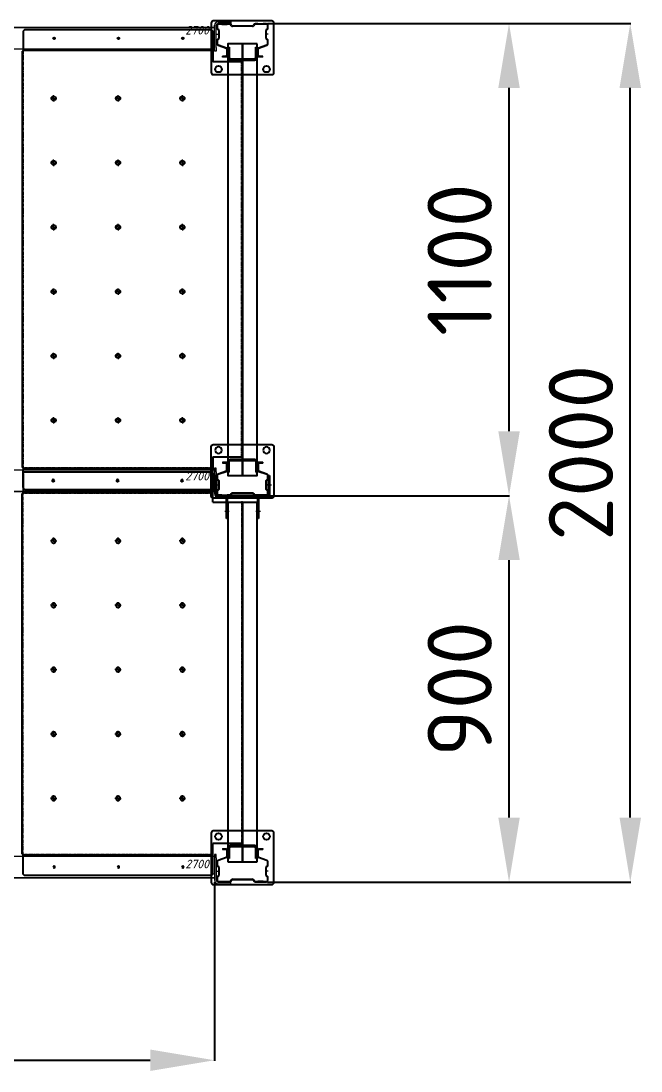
# Model space of a CAD drawing. Header units: millimetres. Extents: x 2140 to 223837, y 2113 to 170313.
# Drawn here: x 192145 to 193589, y 103567 to 106014 of the extents above; entities that cross this region are included whole.
import ezdxf

# ---------------------------------------------------------------- set-up
doc = ezdxf.new("R2010")
doc.units = ezdxf.units.MM
for name, pattern in [('CENTERX2', [20.32, 12.7, -2.54, 2.54, -2.54]), ('HIDDEN', [1.905, 1.27, -0.635]), ('PHANTOM', [12.7, 6.35, -1.27, 1.27, -1.27, 1.27, -1.27])]:
    doc.linetypes.add(name, pattern=pattern)
doc.layers.add('0_ANNOT_Dimensions', color=7, linetype='Continuous')
doc.layers.add('2.Стойка', color=7, linetype='Continuous')
doc.layers.add('1.Балка', color=5, linetype='Continuous', lineweight=0)
doc.layers.add('3.Опора', color=7, linetype='Continuous', lineweight=0)
doc.styles.get("Standard").update_dxf_attribs({"font": 'isocpeur.ttf'})
doc.styles.add('Курсив', font='isocpeui.ttf')
doc.dimstyles.new('150', dxfattribs={"dimtxt": 150, "dimasz": 150, "dimexe": 1, "dimexo": 10, "dimgap": 40, "dimtad": 1, "dimdec": 0, "dimzin": 0, "dimdsep": 46, "dimtxsty": 'Standard', "dimcen": 0.09, "dimadec": 0, "dimazin": 0, "dimtfac": 1, "dimtdec": 0, "dimtofl": 0, "dimtmove": 0, "dimatfit": 3, "dimfxl": 1, "dimtolj": 1, "dimtzin": 0, "dimarcsym": 0})
doc.dimstyles.new('Рзм блок', dxfattribs={"dimtxt": 40, "dimasz": 80, "dimexe": 0.18, "dimexo": 0, "dimgap": 5, "dimtad": 1, "dimtoh": 1, "dimdec": 0, "dimzin": 0, "dimdsep": 46, "dimtxsty": 'Курсив', "dimblk": 'NONE', "dimcen": 0.09, "dimse1": 1, "dimse2": 1, "dimsd1": 1, "dimsd2": 1, "dimadec": 0, "dimazin": 0, "dimtfac": 1, "dimtdec": 0, "dimtofl": 0, "dimtmove": 0, "dimatfit": 2, "dimldrblk": 'NONE', "dimfxl": 0.18, "dimtolj": 1, "dimtzin": 0, "dimarcsym": 0})

# ---------------------------------------------------------------- blocks, each defined once
blk = doc.blocks.new('*D903')
at = {"layer": '0_ANNOT_Dimensions', "color": 0, "lineweight": -2, "transparency": 16777216}
for p, q in [((189896, 104007.2), (189896, 103591.4)), ((192596, 104007.2), (192596, 103591.4)), ((190046, 103592.4), (192446, 103592.4))]:
    blk.add_line(p, q, dxfattribs=at)
at = {"layer": '0_ANNOT_Dimensions', "color": 0, "transparency": 16777216}
for points in [[(190046, 103617.4), (190046, 103567.4), (189896, 103592.4)], [(192446, 103617.4), (192446, 103567.4), (192596, 103592.4)]]:
    blk.add_solid(points, dxfattribs=at)
at = {"layer": 'Defpoints', "color": 0, "transparency": 16777216}
for p in [(189896, 104017.2), (192596, 104017.2), (192596, 103592.4)]:
    blk.add_point(p, dxfattribs=at)
at = {"layer": '0_ANNOT_Dimensions', "color": 0, "transparency": 16777216, "insert": (191246, 103707.4), "char_height": 150, "attachment_point": 5}
blk.add_mtext('\\A1;2700', dxfattribs=at)
blk = doc.blocks.new('*D915')
at = {"layer": 'Defpoints', "color": 0, "linetype": 'ByBlock', "transparency": 16777216}
for p in [(189896, 105977.1), (189896, 105948.2), (192596, 105948.2)]:
    blk.add_point(p, dxfattribs=at)
at = {"layer": 'Defpoints', "color": 0, "linetype": 'ByBlock', "transparency": 16777216, "insert": (192555.2, 105992.2), "char_height": 20, "attachment_point": 5, "style": 'Курсив'}
blk.add_mtext('\\A1;2700', dxfattribs=at)
blk = doc.blocks.new('_None')
blk = doc.blocks.new('*D916')
at = {"layer": 'Defpoints', "color": 0, "linetype": 'ByBlock', "transparency": 16777216}
for p in [(189896, 104967.2), (192596, 104967.2), (189896, 104938.3)]:
    blk.add_point(p, dxfattribs=at)
at = {"layer": 'Defpoints', "color": 0, "linetype": 'ByBlock', "transparency": 16777216, "insert": (192555.2, 104953.4), "char_height": 20, "attachment_point": 5, "style": 'Курсив'}
blk.add_mtext('\\A1;2700', dxfattribs=at)
blk = doc.blocks.new('Опора FSус 120')
at = {"layer": '3.Опора', "color": 0, "linetype": 'Continuous', "lineweight": 25}
for p, q in [((68, 125), (-68, 125)), ((-73, 120), (-73, 5)), ((73, 5), (73, 120)), ((-34, 85), (-34, 71)), ((-31, 85), (-31, 71)), ((28, 91), (-28, 91)), ((28, 88), (-28, 88)), ((31, 71), (31, 85)), ((34, 71), (34, 85)), ((-34, 61), (-34, 71)), ((-31, 61), (-34, 61)), ((-31, 71), (-31, 61)), ((31, 61), (31, 71)), ((34, 61), (31, 61)), ((34, 71), (34, 61)), ((-68, 0), (68, 0))]:
    blk.add_line(p, q, dxfattribs=at)
at = {"layer": '3.Опора', "color": 0}
for p, q in [((-30, 73), (-35, 73)), ((30, 73), (35, 73))]:
    blk.add_line(p, q, dxfattribs=at)
for points in [[(-31, 77.5), (-34, 77.5), (-34, 68.5), (-31, 68.5)], [(31, 77.5), (34, 77.5), (34, 68.5), (31, 68.5)]]:
    blk.add_lwpolyline(points, close=True, dxfattribs=at)
at = {"layer": '3.Опора', "color": 0, "linetype": 'Continuous', "lineweight": 25}
for centre in [(-56, 112), (56, 112)]:
    blk.add_circle(centre, 7.5, dxfattribs=at)
for centre, radius, start, end in [((-68, 120), 5, 90, 180), ((68, 120), 5, 0, 90), ((-28, 85), 6, 90, 180), ((-28, 85), 3, 90, 180), ((28, 85), 6, 0, 90), ((28, 85), 3, 0, 90), ((-68, 5), 5, 180, 270), ((68, 5), 5, 270, 0)]:
    blk.add_arc(centre, radius, start, end, dxfattribs=at)
blk = doc.blocks.new('Стойка FSус 120')
at = {"color": 0, "linetype": 'ByBlock', "lineweight": 0}
for p, q in [((-38.3, 52.9), (-57.4, 46)), ((-37.6, 51), (-56.7, 44.1)), ((-47, 73), (-39, 73)), ((-47, 73), (-47, 71)), ((-47, 71), (-39, 71)), ((-38, 62), (-34, 62)), ((-37, 69), (-37, 54.8)), ((-35, 66.2), (-37, 66.2)), ((-37, 57.8), (-35, 57.8)), ((-35, 69), (-35, 54.8)), ((38, 62), (34, 62)), ((35, 54.8), (35, 69)), ((37, 66.2), (35, 66.2)), ((35, 57.8), (37, 57.8)), ((37, 54.8), (37, 69)), ((56.7, 44.1), (37.6, 51)), ((57.4, 46), (38.3, 52.9)), ((39, 73), (47, 73)), ((39, 71), (47, 71)), ((47, 73), (47, 71)), ((-60, 42.2), (-60, 34.6)), ((-58, 42.2), (-58, 34.6)), ((-58, 31.2), (-57, 30.6)), ((-57, 32.9), (-56, 32.3)), ((-56, 28.8), (-56, 11.2)), ((-56, 25.5), (-54, 25.5)), ((-54, 28.8), (-54, 11.2)), ((54, 11.2), (54, 28.8)), ((56, 25.5), (54, 25.5)), ((56, 32.3), (57, 32.9)), ((56, 11.2), (56, 28.8)), ((57, 30.6), (58, 31.2)), ((58, 34.6), (58, 42.2)), ((60, 34.6), (60, 42.2)), ((-60, 20), (-53, 20)), ((-60, 5.4), (-60, -1)), ((-57, 9.4), (-58, 8.8)), ((-58, 5.4), (-58, -1)), ((-56, 7.7), (-57, 7.1)), ((-54, 14.5), (-56, 14.5)), ((-27.6, -2), (-26.4, 0)), ((-23, 2), (23, 2)), ((-23, 0), (23, 0)), ((26.4, 0), (27.6, -2)), ((60, 20), (53, 20)), ((54, 14.5), (56, 14.5)), ((57, 7.1), (56, 7.7)), ((58, 8.8), (57, 9.4)), ((58, -1), (58, 5.4)), ((60, -1), (60, 5.4)), ((-56, -3), (-48, -3)), ((-56, -5), (-48, -5)), ((-48, -3), (-46.1, -3)), ((-48, -3), (-48, -5)), ((-46.1, -5), (-48, -5)), ((-46.1, -3), (-45.6, -3)), ((-45.6, -5), (-46.1, -5)), ((-45.6, -3), (-36.5, -3)), ((-36.5, -5), (-45.6, -5)), ((-36.5, -3), (-36, -3)), ((-36, -5), (-36.5, -5)), ((-36, -3), (-29.3, -3)), ((-36, -3), (-36, -5)), ((-36, -5), (-29.3, -5)), ((-25.8, -3), (-24.7, -1)), ((24.7, -1), (25.8, -3)), ((29.3, -3), (36, -3)), ((29.3, -5), (36, -5)), ((36.5, -3), (36, -3)), ((36, -3), (36, -5)), ((36, -5), (36.5, -5)), ((45.6, -3), (36.5, -3)), ((36.5, -5), (45.6, -5)), ((46.1, -3), (45.6, -3)), ((45.6, -5), (46.1, -5)), ((48, -3), (46.1, -3)), ((46.1, -5), (48, -5)), ((48, -3), (56, -3)), ((48, -3), (48, -5)), ((48, -5), (56, -5))]:
    blk.add_line(p, q, dxfattribs=at)
for centre, radius, start, end in [((-39, 69), 4, 0, 90), ((-39, 69), 2, 0, 90), ((-39, 54.8), 2, 290, 0), ((-39, 54.8), 4, 290, 0), ((39, 69), 4, 90, 180), ((39, 54.8), 4, 180, 250), ((39, 69), 2, 90, 180), ((39, 54.8), 2, 180, 250), ((-56, 42.2), 4, 110, 180), ((-56, 34.6), 4, 180, 240), ((-56, 42.2), 2, 110, 180), ((-56, 34.6), 2, 180, 240), ((-58, 28.8), 2, 0, 60), ((-58, 28.8), 4, 0, 60), ((58, 28.8), 4, 120, 180), ((58, 28.8), 2, 120, 180), ((56, 42.2), 2, 0, 70), ((56, 34.6), 2, 300, 0), ((56, 42.2), 4, 0, 70), ((56, 34.6), 4, 300, 0), ((-56, 5.4), 4, 120, 180), ((-56, 5.4), 2, 120, 180), ((-58, 11.2), 2, 300, 0), ((-58, 11.2), 4, 300, 0), ((-23, -2), 4, 90, 150), ((-23, -2), 2, 90, 150), ((23, -2), 4, 30, 90), ((23, -2), 2, 30, 90), ((58, 11.2), 4, 180, 240), ((58, 11.2), 2, 180, 240), ((56, 5.4), 2, 0, 60), ((56, 5.4), 4, 0, 60), ((-56, -1), 4, 180, 270), ((-56, -1), 2, 180, 270), ((-29.3, -1), 2, 270, 330), ((-29.3, -1), 4, 270, 330), ((29.3, -1), 4, 210, 270), ((29.3, -1), 2, 210, 270), ((56, -1), 2, 270, 0), ((56, -1), 4, 270, 0)]:
    blk.add_arc(centre, radius, start, end, dxfattribs=at)
blk = doc.blocks.new('*D430')
at = {"layer": 'Defpoints', "color": 0, "linetype": 'ByBlock', "transparency": 16777216}
for p in [(5, 34.5), (2705, 34.5), (5, 1.9)]:
    blk.add_point(p, dxfattribs=at)
at = {"layer": 'Defpoints', "color": 0, "linetype": 'ByBlock', "transparency": 16777216, "insert": (2664.3, 17), "char_height": 20, "attachment_point": 5, "style": 'Курсив'}
blk.add_mtext('\\A1;2700', dxfattribs=at)
blk = doc.blocks.new('*D904')
at = {"layer": '0_ANNOT_Dimensions', "color": 0, "lineweight": -2, "transparency": 16777216}
for p, q in [((192718.9, 106007.7), (193282.9, 106007.7)), ((193281.9, 105057.7), (193281.9, 105857.7)), ((192719, 104907.7), (193282.9, 104907.7))]:
    blk.add_line(p, q, dxfattribs=at)
at = {"layer": '0_ANNOT_Dimensions', "color": 0, "transparency": 16777216}
for points in [[(193256.9, 105857.7), (193306.9, 105857.7), (193281.9, 106007.7)], [(193256.9, 105057.7), (193306.9, 105057.7), (193281.9, 104907.7)]]:
    blk.add_solid(points, dxfattribs=at)
at = {"layer": 'Defpoints', "color": 0, "transparency": 16777216}
for p in [(192708.9, 106007.7), (193281.9, 106007.7), (192709, 104907.7)]:
    blk.add_point(p, dxfattribs=at)
at = {"layer": '0_ANNOT_Dimensions', "color": 0, "transparency": 16777216, "insert": (193166.9, 105457.7), "char_height": 150, "attachment_point": 5, "rotation": 90}
blk.add_mtext('\\A1;1100', dxfattribs=at)
blk = doc.blocks.new('*D905')
at = {"layer": '0_ANNOT_Dimensions', "color": 0, "lineweight": -2, "transparency": 16777216}
for p, q in [((192718.9, 104907.7), (193282.9, 104907.7)), ((193281.9, 104157.7), (193281.9, 104757.7)), ((192719, 104007.7), (193282.9, 104007.7))]:
    blk.add_line(p, q, dxfattribs=at)
at = {"layer": '0_ANNOT_Dimensions', "color": 0, "transparency": 16777216}
for points in [[(193256.9, 104757.7), (193306.9, 104757.7), (193281.9, 104907.7)], [(193256.9, 104157.7), (193306.9, 104157.7), (193281.9, 104007.7)]]:
    blk.add_solid(points, dxfattribs=at)
at = {"layer": 'Defpoints', "color": 0, "transparency": 16777216}
for p in [(192708.9, 104907.7), (193281.9, 104907.7), (192709, 104007.7)]:
    blk.add_point(p, dxfattribs=at)
at = {"layer": '0_ANNOT_Dimensions', "color": 0, "transparency": 16777216, "insert": (193166.9, 104457.7), "char_height": 150, "attachment_point": 5, "rotation": 90}
blk.add_mtext('\\A1;900', dxfattribs=at)
blk = doc.blocks.new('*D906')
at = {"layer": '0_ANNOT_Dimensions', "color": 0, "lineweight": -2, "transparency": 16777216}
for p, q in [((193010.9, 106007.7), (193565.3, 106007.7)), ((193564.3, 104157.7), (193564.3, 105857.7)), ((192938.5, 104007.7), (193565.3, 104007.7))]:
    blk.add_line(p, q, dxfattribs=at)
at = {"layer": '0_ANNOT_Dimensions', "color": 0, "transparency": 16777216}
for points in [[(193539.3, 105857.7), (193589.3, 105857.7), (193564.3, 106007.7)], [(193539.3, 104157.7), (193589.3, 104157.7), (193564.3, 104007.7)]]:
    blk.add_solid(points, dxfattribs=at)
at = {"layer": 'Defpoints', "color": 0, "transparency": 16777216}
for p in [(193000.9, 106007.7), (193564.3, 106007.7), (192928.5, 104007.7)]:
    blk.add_point(p, dxfattribs=at)
at = {"layer": '0_ANNOT_Dimensions', "color": 0, "transparency": 16777216, "insert": (193449.3, 105007.7), "char_height": 150, "attachment_point": 5, "rotation": 90}
blk.add_mtext('\\A1;2000', dxfattribs=at)
blk = doc.blocks.new('SW_CENTERMARKSYMBOL_36')
at = {"color": 0, "linetype": 'Continuous', "lineweight": 18}
for p, q in [((-5, 0), (-7.5, 0)), ((0, 0), (-2.5, 0)), ((0, 5), (0, 7.5)), ((0, 0), (0, 2.5)), ((0, 0), (0, -2.5)), ((0, 0), (2.5, 0)), ((5, 0), (7.5, 0)), ((0, -5), (0, -7.5))]:
    blk.add_line(p, q, dxfattribs=at)
blk = doc.blocks.new('SW_CENTERMARKSYMBOL_37')
at = {"color": 0, "linetype": 'Continuous', "lineweight": 18}
for p, q in [((-5, 0), (-7.5, 0)), ((0, 0), (-2.5, 0)), ((0, 5), (0, 7.5)), ((0, 0), (0, 2.5)), ((0, 0), (0, -2.5)), ((0, 0), (2.5, 0)), ((5, 0), (7.5, 0)), ((0, -5), (0, -7.5))]:
    blk.add_line(p, q, dxfattribs=at)
blk = doc.blocks.new('SW_CENTERMARKSYMBOL_38')
at = {"color": 0, "linetype": 'Continuous', "lineweight": 18}
for p, q in [((-5, 0), (-7.5, 0)), ((0, 0), (-2.5, 0)), ((0, 5), (0, 7.5)), ((0, 0), (0, 2.5)), ((0, 0), (0, -2.5)), ((0, 0), (2.5, 0)), ((5, 0), (7.5, 0)), ((0, -5), (0, -7.5))]:
    blk.add_line(p, q, dxfattribs=at)
blk = doc.blocks.new('SW_CENTERMARKSYMBOL_39')
at = {"color": 0, "linetype": 'Continuous', "lineweight": 18}
for p, q in [((-5, 0), (-7.5, 0)), ((0, 0), (-2.5, 0)), ((0, 5), (0, 7.5)), ((0, 0), (0, 2.5)), ((0, 0), (0, -2.5)), ((0, 0), (2.5, 0)), ((5, 0), (7.5, 0)), ((0, -5), (0, -7.5))]:
    blk.add_line(p, q, dxfattribs=at)
blk = doc.blocks.new('SW_CENTERMARKSYMBOL_40')
at = {"color": 0, "linetype": 'Continuous', "lineweight": 18}
for p, q in [((-5, 0), (-7.5, 0)), ((0, 0), (-2.5, 0)), ((0, 5), (0, 7.5)), ((0, 0), (0, 2.5)), ((0, 0), (0, -2.5)), ((0, 0), (2.5, 0)), ((5, 0), (7.5, 0)), ((0, -5), (0, -7.5))]:
    blk.add_line(p, q, dxfattribs=at)
blk = doc.blocks.new('SW_CENTERMARKSYMBOL_41')
at = {"color": 0, "linetype": 'Continuous', "lineweight": 18}
for p, q in [((-5, 0), (-7.5, 0)), ((0, 0), (-2.5, 0)), ((0, 5), (0, 7.5)), ((0, 0), (0, 2.5)), ((0, 0), (0, -2.5)), ((0, 0), (2.5, 0)), ((5, 0), (7.5, 0)), ((0, -5), (0, -7.5))]:
    blk.add_line(p, q, dxfattribs=at)
blk = doc.blocks.new('SW_CENTERMARKSYMBOL_42')
at = {"color": 0, "linetype": 'Continuous', "lineweight": 18}
for p, q in [((-5, 0), (-7.5, 0)), ((0, 0), (-2.5, 0)), ((0, 5), (0, 7.5)), ((0, 0), (0, 2.5)), ((0, 0), (0, -2.5)), ((0, 0), (2.5, 0)), ((5, 0), (7.5, 0)), ((0, -5), (0, -7.5))]:
    blk.add_line(p, q, dxfattribs=at)
blk = doc.blocks.new('SW_CENTERMARKSYMBOL_43')
at = {"color": 0, "linetype": 'Continuous', "lineweight": 18}
for p, q in [((-5, 0), (-7.5, 0)), ((0, 0), (-2.5, 0)), ((0, 5), (0, 7.5)), ((0, 0), (0, 2.5)), ((0, 0), (0, -2.5)), ((0, 0), (2.5, 0)), ((5, 0), (7.5, 0)), ((0, -5), (0, -7.5))]:
    blk.add_line(p, q, dxfattribs=at)
blk = doc.blocks.new('SW_CENTERMARKSYMBOL_44')
at = {"color": 0, "linetype": 'Continuous', "lineweight": 18}
for p, q in [((-5, 0), (-7.5, 0)), ((0, 0), (-2.5, 0)), ((0, 5), (0, 7.5)), ((0, 0), (0, 2.5)), ((0, 0), (0, -2.5)), ((0, 0), (2.5, 0)), ((5, 0), (7.5, 0)), ((0, -5), (0, -7.5))]:
    blk.add_line(p, q, dxfattribs=at)
blk = doc.blocks.new('SW_CENTERMARKSYMBOL_45')
at = {"color": 0, "linetype": 'Continuous', "lineweight": 18}
for p, q in [((-5, 0), (-7.5, 0)), ((0, 0), (-2.5, 0)), ((0, 5), (0, 7.5)), ((0, 0), (0, 2.5)), ((0, 0), (0, -2.5)), ((0, 0), (2.5, 0)), ((5, 0), (7.5, 0)), ((0, -5), (0, -7.5))]:
    blk.add_line(p, q, dxfattribs=at)
blk = doc.blocks.new('SW_CENTERMARKSYMBOL_46')
at = {"color": 0, "linetype": 'Continuous', "lineweight": 18}
for p, q in [((-5, 0), (-7.5, 0)), ((0, 0), (-2.5, 0)), ((0, 5), (0, 7.5)), ((0, 0), (0, 2.5)), ((0, 0), (0, -2.5)), ((0, 0), (2.5, 0)), ((5, 0), (7.5, 0)), ((0, -5), (0, -7.5))]:
    blk.add_line(p, q, dxfattribs=at)
blk = doc.blocks.new('SW_CENTERMARKSYMBOL_47')
at = {"color": 0, "linetype": 'Continuous', "lineweight": 18}
for p, q in [((-5, 0), (-7.5, 0)), ((0, 0), (-2.5, 0)), ((0, 5), (0, 7.5)), ((0, 0), (0, 2.5)), ((0, 0), (0, -2.5)), ((0, 0), (2.5, 0)), ((5, 0), (7.5, 0)), ((0, -5), (0, -7.5))]:
    blk.add_line(p, q, dxfattribs=at)
blk = doc.blocks.new('SW_CENTERMARKSYMBOL_48')
at = {"color": 0, "linetype": 'Continuous', "lineweight": 18}
for p, q in [((-5, 0), (-7.5, 0)), ((0, 0), (-2.5, 0)), ((0, 5), (0, 7.5)), ((0, 0), (0, 2.5)), ((0, 0), (0, -2.5)), ((0, 0), (2.5, 0)), ((5, 0), (7.5, 0)), ((0, -5), (0, -7.5))]:
    blk.add_line(p, q, dxfattribs=at)
blk = doc.blocks.new('SW_CENTERMARKSYMBOL_49')
at = {"color": 0, "linetype": 'Continuous', "lineweight": 18}
for p, q in [((-5, 0), (-7.5, 0)), ((0, 0), (-2.5, 0)), ((0, 5), (0, 7.5)), ((0, 0), (0, 2.5)), ((0, 0), (0, -2.5)), ((0, 0), (2.5, 0)), ((5, 0), (7.5, 0)), ((0, -5), (0, -7.5))]:
    blk.add_line(p, q, dxfattribs=at)
blk = doc.blocks.new('SW_CENTERMARKSYMBOL_50')
at = {"color": 0, "linetype": 'Continuous', "lineweight": 18}
for p, q in [((-5, 0), (-7.5, 0)), ((0, 0), (-2.5, 0)), ((0, 5), (0, 7.5)), ((0, 0), (0, 2.5)), ((0, 0), (0, -2.5)), ((0, 0), (2.5, 0)), ((5, 0), (7.5, 0)), ((0, -5), (0, -7.5))]:
    blk.add_line(p, q, dxfattribs=at)
blk = doc.blocks.new('SW_CENTERMARKSYMBOL_51')
at = {"color": 0, "linetype": 'Continuous', "lineweight": 18}
for p, q in [((-5, 0), (-7.5, 0)), ((0, 0), (-2.5, 0)), ((0, 5), (0, 7.5)), ((0, 0), (0, 2.5)), ((0, 0), (0, -2.5)), ((0, 0), (2.5, 0)), ((5, 0), (7.5, 0)), ((0, -5), (0, -7.5))]:
    blk.add_line(p, q, dxfattribs=at)
blk = doc.blocks.new('SW_CENTERMARKSYMBOL_52')
at = {"color": 0, "linetype": 'Continuous', "lineweight": 18}
for p, q in [((-5, 0), (-7.5, 0)), ((0, 0), (-2.5, 0)), ((0, 5), (0, 7.5)), ((0, 0), (0, 2.5)), ((0, 0), (0, -2.5)), ((0, 0), (2.5, 0)), ((5, 0), (7.5, 0)), ((0, -5), (0, -7.5))]:
    blk.add_line(p, q, dxfattribs=at)
blk = doc.blocks.new('SW_CENTERMARKSYMBOL_53')
at = {"color": 0, "linetype": 'Continuous', "lineweight": 18}
for p, q in [((-5, 0), (-7.5, 0)), ((0, 0), (-2.5, 0)), ((0, 5), (0, 7.5)), ((0, 0), (0, 2.5)), ((0, 0), (0, -2.5)), ((0, 0), (2.5, 0)), ((5, 0), (7.5, 0)), ((0, -5), (0, -7.5))]:
    blk.add_line(p, q, dxfattribs=at)
blk = doc.blocks.new('экран бок 1100')
at = {"color": 0, "linetype": 'Continuous', "lineweight": 25}
for p, q in [((0, -11), (0, -52)), ((437, -6), (5, -6)), ((442, -11), (442, -52)), ((-2, -55.9), (-2, -1025.9)), ((-2, -55.9), (0, -55.9)), ((0, -52), (0, -54)), ((442, -54), (0, -54)), ((0, -54), (0, -55.2)), ((0, -55.2), (0, -55.9)), ((442, -52), (442, -54)), ((442, -54), (442, -55.2)), ((442, -55.2), (442, -81)), ((509, -81), (442, -81)), ((509, -81), (511, -81)), ((511, -81), (511, -1000.8)), ((442, -1000.8), (509, -1000.8)), ((442, -1000.8), (442, -1026.6)), ((511, -1000.8), (509, -1000.8)), ((0, -1025.9), (-2, -1025.9)), ((0, -1025.9), (0, -1026.6)), ((0, -1026.6), (0, -1027.8)), ((442, -1026.6), (442, -1027.8)), ((442, -1027.8), (0, -1027.8)), ((0, -1027.8), (0, -1029.8)), ((0, -1072), (0, -1031)), ((442, -1027.8), (442, -1029.8)), ((442, -1072), (442, -1031)), ((5, -1077), (437, -1077))]:
    blk.add_line(p, q, dxfattribs=at)
at = {"color": 0, "linetype": 'PHANTOM', "lineweight": 18}
for p, q in [((442, -52), (0, -52)), ((442, -55.2), (0, -55.2)), ((0, -55.9), (0, -1025.9)), ((509, -1000.8), (509, -81)), ((442, -1026.6), (0, -1026.6)), ((442, -1029.8), (0, -1029.8))]:
    blk.add_line(p, q, dxfattribs=at)
at = {"color": 0, "linetype": 'Continuous', "lineweight": 25}
for centre, radius in [((72, -26), 2), ((222, -26), 2), ((372, -26), 2), ((71, -165.9), 5), ((221, -165.9), 5), ((371, -165.9), 5), ((71, -315.9), 5), ((221, -315.9), 5), ((371, -315.9), 5), ((71, -465.9), 5), ((221, -465.9), 5), ((371, -465.9), 5), ((71, -615.9), 5), ((221, -615.9), 5), ((371, -615.9), 5), ((71, -765.9), 5), ((221, -765.9), 5), ((371, -765.9), 5), ((71, -915.9), 5), ((221, -915.9), 5), ((371, -915.9), 5), ((70, -1057), 2), ((220, -1057), 2), ((370, -1057), 2)]:
    blk.add_circle(centre, radius, dxfattribs=at)
for centre, start, end in [((5, -11), 90, 180), ((437, -11), 0, 90), ((5, -1072), 180, 270), ((437, -1072), 270, 0)]:
    blk.add_arc(centre, 5, start, end, dxfattribs=at)
at = {"color": 0, "linetype": 'Continuous', "lineweight": 0, "rotation": 90}
for name, p in [('SW_CENTERMARKSYMBOL_45', (71, -165.9)), ('SW_CENTERMARKSYMBOL_44', (221, -165.9)), ('SW_CENTERMARKSYMBOL_37', (371, -165.9)), ('SW_CENTERMARKSYMBOL_42', (71, -315.9)), ('SW_CENTERMARKSYMBOL_38', (221, -315.9)), ('SW_CENTERMARKSYMBOL_43', (371, -315.9)), ('SW_CENTERMARKSYMBOL_40', (71, -465.9)), ('SW_CENTERMARKSYMBOL_41', (221, -465.9)), ('SW_CENTERMARKSYMBOL_39', (371, -465.9)), ('SW_CENTERMARKSYMBOL_51', (71, -615.9)), ('SW_CENTERMARKSYMBOL_52', (221, -615.9)), ('SW_CENTERMARKSYMBOL_50', (371, -615.9)), ('SW_CENTERMARKSYMBOL_49', (71, -765.9)), ('SW_CENTERMARKSYMBOL_48', (221, -765.9)), ('SW_CENTERMARKSYMBOL_53', (371, -765.9)), ('SW_CENTERMARKSYMBOL_46', (71, -915.9)), ('SW_CENTERMARKSYMBOL_36', (221, -915.9)), ('SW_CENTERMARKSYMBOL_47', (371, -915.9))]:
    blk.add_blockref(name, p, dxfattribs=at)
blk = doc.blocks.new('экран бок 2')
at = {"color": 0, "linetype": 'Continuous', "lineweight": 25}
for p, q in [((-442, -9.8), (-442, -52)), ((-5, -4.8), (-437, -4.8)), ((0, -9.8), (0, -50.8)), ((-442, -54), (-442, -52)), ((-442, -54), (0, -54)), ((-442, -55.2), (-442, -54)), ((-442, -76), (-442, -55.2)), ((0, -54), (0, -52)), ((0, -55.2), (0, -54)), ((0, -55.9), (0, -55.2)), ((0, -55.9), (2, -55.9)), ((2, -895.9), (2, -55.9)), ((-511, -870.8), (-511, -76)), ((-511, -76), (-509, -76)), ((-442, -76), (-509, -76)), ((-509, -870.8), (-511, -870.8)), ((-509, -870.8), (-442, -870.8)), ((-442, -896.6), (-442, -870.8)), ((-442, -897.8), (-442, -896.6)), ((-442, -899.8), (-442, -897.8)), ((-442, -897.8), (0, -897.8)), ((-442, -940.8), (-442, -899.8)), ((2, -895.9), (0, -895.9)), ((0, -896.6), (0, -895.9)), ((0, -897.8), (0, -896.6)), ((0, -899.8), (0, -897.8)), ((0, -940.8), (0, -899.8)), ((-437, -945.8), (-5, -945.8))]:
    blk.add_line(p, q, dxfattribs=at)
at = {"color": 0, "linetype": 'PHANTOM', "lineweight": 18}
for p, q in [((-442, -52), (0, -52)), ((-442, -55.2), (0, -55.2)), ((0, -895.9), (0, -55.9)), ((-509, -76), (-509, -870.8)), ((-442, -896.6), (0, -896.6)), ((-442, -899.8), (0, -899.8))]:
    blk.add_line(p, q, dxfattribs=at)
at = {"color": 0, "linetype": 'Continuous', "lineweight": 25}
for centre, radius in [((-370, -24.8), 2), ((-220, -24.8), 2), ((-70, -24.8), 2), ((-371, -165.9), 5), ((-221, -165.9), 5), ((-71, -165.9), 5), ((-371, -315.9), 5), ((-221, -315.9), 5), ((-71, -315.9), 5), ((-371, -465.9), 5), ((-221, -465.9), 5), ((-71, -465.9), 5), ((-371, -615.9), 5), ((-221, -615.9), 5), ((-71, -615.9), 5), ((-371, -765.9), 5), ((-221, -765.9), 5), ((-71, -765.9), 5), ((-372, -925.8), 2), ((-222, -925.8), 2), ((-72, -925.8), 2)]:
    blk.add_circle(centre, radius, dxfattribs=at)
for centre, start, end in [((-437, -9.8), 90, 180), ((-5, -9.8), 0, 90), ((-437, -940.8), 180, 270), ((-5, -940.8), 270, 0)]:
    blk.add_arc(centre, 5, start, end, dxfattribs=at)
at = {"color": 0, "linetype": 'Continuous', "lineweight": 0, "rotation": 270}
for name, p in [('SW_CENTERMARKSYMBOL_47', (-371, -165.9)), ('SW_CENTERMARKSYMBOL_36', (-221, -165.9)), ('SW_CENTERMARKSYMBOL_46', (-71, -165.9)), ('SW_CENTERMARKSYMBOL_53', (-371, -315.9)), ('SW_CENTERMARKSYMBOL_48', (-221, -315.9)), ('SW_CENTERMARKSYMBOL_49', (-71, -315.9)), ('SW_CENTERMARKSYMBOL_50', (-371, -465.9)), ('SW_CENTERMARKSYMBOL_52', (-221, -465.9)), ('SW_CENTERMARKSYMBOL_51', (-71, -465.9)), ('SW_CENTERMARKSYMBOL_39', (-371, -615.9)), ('SW_CENTERMARKSYMBOL_41', (-221, -615.9)), ('SW_CENTERMARKSYMBOL_40', (-71, -615.9)), ('SW_CENTERMARKSYMBOL_43', (-371, -765.9)), ('SW_CENTERMARKSYMBOL_38', (-221, -765.9)), ('SW_CENTERMARKSYMBOL_42', (-71, -765.9))]:
    blk.add_blockref(name, p, dxfattribs=at)
blk = doc.blocks.new('*U429')
at = {"true_color": 0xc7c8ca}
h = blk.add_hatch(color=9, dxfattribs=at)
h.dxf.hatch_style = 1
h.paths.add_polyline_path([(5, 31), (5, 39), (1, 39), (1, 31), (1, -21, -0.414214), (-3, -25), (-24.5, -25), (-32.5, -25), (-32.5, -29), (-24.5, -29), (-3, -29, 0.414214), (5, -21)])
h = blk.add_hatch(color=9, dxfattribs=at)
h.dxf.hatch_style = 1
h.paths.add_polyline_path([(2742.5, -25), (2734.5, -25), (2713, -25, -0.414214), (2709, -21), (2709, 31), (2709, 39), (2705, 39), (2705, 31), (2705, -21, 0.414214), (2713, -29), (2734.5, -29), (2742.5, -29)])
at = {"color": 61, "true_color": 0xedee99}
for points in [[(-6, 5.5), (-4, 5.5), (-4, -5.5), (-6, -5.5)], [(-2, 5.5), (0, 5.5), (0, -5.5), (-2, -5.5)]]:
    blk.add_lwpolyline(points, close=True, dxfattribs=at)
at = {"layer": '1.Балка', "color": 0, "linetype": 'ByBlock'}
for p, q in [((1, 39), (5, 39)), ((1, 31), (1, 39)), ((1, 31), (1, -21)), ((5, 39), (5, 31)), ((2705, 34.5), (5, 34.5)), ((5, 31), (5, -21)), ((2709, 39), (2705, 39)), ((2705, 39), (2705, 31)), ((2705, 31), (2705, -21)), ((2709, 31), (2709, 39)), ((2709, 31), (2709, -21)), ((5, -15.5), (2705, -15.5)), ((2705, -15.5), (5, -15.5)), ((-32.5, -29), (-32.5, -25)), ((-32.5, -25), (-24.5, -25)), ((-24.5, -29), (-32.5, -29)), ((-3, -25), (-24.5, -25)), ((-3, -29), (-24.5, -29)), ((2713, -25), (2734.5, -25)), ((2713, -29), (2734.5, -29)), ((2742.5, -25), (2734.5, -25)), ((2734.5, -29), (2742.5, -29)), ((2742.5, -29), (2742.5, -25))]:
    blk.add_line(p, q, dxfattribs=at)
for centre, radius, start, end in [((-3, -21), 4, 270, 0), ((-3, -21), 8, 270, 0), ((2713, -21), 8, 180, 270), ((2713, -21), 4, 180, 270)]:
    blk.add_arc(centre, radius, start, end, dxfattribs=at)
at = {"layer": '2.Стойка', "color": 61, "linetype": 'ByBlock', "true_color": 0xedee99}
blk.add_line((0, 0), (-7.7, 0), dxfattribs=at)
at = {"layer": 'Defpoints', "color": 0, "linetype": 'ByBlock'}
dim = blk.add_linear_dim(base=(5, 1.9), p1=(2705, 34.5), p2=(5, 34.5), dimstyle='Рзм блок', override={"dimtxt": 20}, dxfattribs=at)
dim.commit()
dim.dimension.update_dxf_attribs({"geometry": '*D430', "text_midpoint": (2664.3, 1.9), "dimtype": 128})

msp = doc.modelspace()

# ---------------------------------------------------------------- hatches: boundary and pattern name
h = msp.add_hatch(color=1)
h.dxf.hatch_style = 1
h.paths.add_polyline_path([(192633.5, 106007.7), (192625.5, 106007.7), (192604, 106007.7, 0.414214), (192600, 106003.7), (192600, 105951.7), (192600, 105943.7), (192596, 105943.7), (192596, 105951.7), (192596, 106003.7, -0.414214), (192604, 106011.7), (192625.5, 106011.7), (192633.5, 106011.7)])
h = msp.add_hatch(color=1)
h.dxf.hatch_style = 1
h.paths.add_polyline_path([(192633.5, 104907.7), (192625.5, 104907.7), (192604, 104907.7, -0.414214), (192600, 104911.7), (192600, 104963.7), (192600, 104971.7), (192596, 104971.7), (192596, 104963.7), (192596, 104911.7, 0.414214), (192604, 104903.7), (192625.5, 104903.7), (192633.5, 104903.7)])

# ---------------------------------------------------------------- linework, layer by layer
at = {"color": 0, "linetype": 'Continuous', "lineweight": 25}
for p, q in [((192598, 104954.7), (192600.5, 104954.7)), ((192598, 104949.7), (192598, 104954.7)), ((192598, 104909.7), (192598, 104949.7)), ((192600.5, 104954.7), (192600.5, 104949.7)), ((192600.5, 104909.7), (192600.5, 104949.7)), ((192721.5, 104954.7), (192724, 104954.7)), ((192721.5, 104949.7), (192721.5, 104954.7)), ((192721.5, 104949.7), (192721.5, 104909.7)), ((192724, 104954.7), (192724, 104949.7)), ((192724, 104949.7), (192724, 104909.7)), ((192719, 104907.2), (192603, 104907.2)), ((192719, 104904.7), (192603, 104904.7)), ((192623.5, 104859.7), (192623.5, 104902.2)), ((192626, 104859.7), (192626, 104902.2)), ((192696, 104902.2), (192696, 104859.7)), ((192698.5, 104902.2), (192698.5, 104859.7)), ((192623.5, 104854.7), (192623.5, 104859.7)), ((192626, 104854.7), (192623.5, 104854.7)), ((192626, 104859.7), (192626, 104854.7)), ((192696, 104854.7), (192696, 104859.7)), ((192698.5, 104854.7), (192696, 104854.7)), ((192698.5, 104859.7), (192698.5, 104854.7))]:
    msp.add_line(p, q, dxfattribs=at)
at = {"color": 0, "linetype": 'CENTERX2', "lineweight": 18}
for p, q in [((192594, 104932.7), (192604.5, 104932.7)), ((192716.1, 104932.7), (192729, 104932.7)), ((192619.5, 104871.7), (192630, 104871.7)), ((192692.2, 104871.7), (192703, 104871.7))]:
    msp.add_line(p, q, dxfattribs=at)
at = {"color": 0, "linetype": 'HIDDEN', "lineweight": 18}
for p, q in [((192600.5, 104938.2), (192598, 104938.2)), ((192598, 104927.2), (192600.5, 104927.2)), ((192724, 104938.2), (192721.5, 104938.2)), ((192721.5, 104927.2), (192724, 104927.2)), ((192628.5, 104907.2), (192628.5, 104904.7)), ((192693.5, 104907.2), (192693.5, 104904.7)), ((192626, 104876.2), (192623.5, 104876.2)), ((192698.5, 104876.2), (192696, 104876.2)), ((192623.5, 104867.2), (192626, 104867.2)), ((192696, 104867.2), (192698.5, 104867.2))]:
    msp.add_line(p, q, dxfattribs=at)
at = {"color": 0, "linetype": 'PHANTOM', "lineweight": 18}
for p, q in [((192600.5, 104909.7), (192598, 104909.7)), ((192600.5, 104909.7), (192598, 104909.7)), ((192603, 104907.2), (192603, 104904.7)), ((192603, 104907.2), (192603, 104904.7)), ((192626, 104902.2), (192623.5, 104902.2)), ((192626, 104902.2), (192623.5, 104902.2)), ((192696, 104902.2), (192698.5, 104902.2)), ((192696, 104902.2), (192698.5, 104902.2)), ((192719, 104907.2), (192719, 104904.7)), ((192719, 104907.2), (192719, 104904.7)), ((192721.5, 104909.7), (192724, 104909.7)), ((192721.5, 104909.7), (192724, 104909.7))]:
    msp.add_line(p, q, dxfattribs=at)
for p, q in [((192661, 104891.7), (192627, 104891.7)), ((192627, 104891.7), (192627, 104054.7)), ((192661, 104054.7), (192661, 104891.7)), ((192695, 104891.7), (192661, 104891.7)), ((192661, 104891.7), (192661, 104054.7)), ((192695, 104054.7), (192695, 104891.7)), ((192627, 104054.7), (192661, 104054.7)), ((192661, 104054.7), (192695, 104054.7))]:
    msp.add_line(p, q)
at = {"color": 18, "true_color": 0x000000}
for points in [[(192661, 105960.7), (192627, 105960.7), (192627, 104954.7), (192661, 104954.7)], [(192695, 105960.7), (192661, 105960.7), (192661, 104954.7), (192695, 104954.7)]]:
    msp.add_lwpolyline(points, close=True, dxfattribs=at)
at = {"color": 0, "linetype": 'Continuous', "lineweight": 25}
for centre, radius, start, end in [((192603, 104909.7), 5, 180, 270), ((192603, 104909.7), 2.5, 180, 270), ((192628.5, 104902.2), 5, 150, 180), ((192628.5, 104902.2), 2.5, 90, 180), ((192693.5, 104902.2), 2.5, 0, 90), ((192693.5, 104902.2), 5, 0, 30), ((192719, 104909.7), 2.5, 270, 0), ((192719, 104909.7), 5, 270, 0)]:
    msp.add_arc(centre, radius, start, end, dxfattribs=at)
at = {"color": 0, "linetype": 'HIDDEN', "lineweight": 18}
for centre, start, end in [((192628.5, 104902.2), 90, 150), ((192693.5, 104902.2), 30, 90)]:
    msp.add_arc(centre, 5, start, end, dxfattribs=at)
at = {"layer": '1.Балка', "color": 0, "linetype": 'ByBlock'}
for p, q in [((189896, 105998.2), (192596, 105998.2)), ((192596, 105951.7), (192596, 106003.7)), ((192600, 105951.7), (192600, 106003.7)), ((192604, 106011.7), (192625.5, 106011.7)), ((192604, 106007.7), (192625.5, 106007.7)), ((192625.5, 106011.7), (192633.5, 106011.7)), ((192633.5, 106007.7), (192625.5, 106007.7)), ((192633.5, 106011.7), (192633.5, 106007.7)), ((192596, 104963.7), (192596, 104911.7)), ((192600, 104963.7), (192600, 104911.7)), ((192604, 104907.7), (192625.5, 104907.7)), ((192604, 104903.7), (192625.5, 104903.7)), ((192633.5, 104907.7), (192625.5, 104907.7)), ((192625.5, 104903.7), (192633.5, 104903.7)), ((192633.5, 104903.7), (192633.5, 104907.7))]:
    msp.add_line(p, q, dxfattribs=at)
at = {"layer": '1.Балка', "color": 1, "linetype": 'ByBlock'}
for p, q in [((192596, 105998.2), (189896, 105998.2)), ((192596, 105943.7), (192596, 105951.7)), ((192600, 105951.7), (192600, 105943.7)), ((192596, 105948.2), (189896, 105948.2)), ((192600, 105943.7), (192596, 105943.7)), ((192600, 104971.7), (192596, 104971.7)), ((192596, 104971.7), (192596, 104963.7)), ((192600, 104963.7), (192600, 104971.7)), ((192596, 104967.2), (189896, 104967.2)), ((189896, 104917.2), (192596, 104917.2)), ((192596, 104917.2), (189896, 104917.2))]:
    msp.add_line(p, q, dxfattribs=at)
at = {"layer": '1.Балка', "color": 0, "linetype": 'ByBlock'}
for centre, radius, start, end in [((192604, 106003.7), 8, 90, 180), ((192604, 106003.7), 4, 90, 180), ((192604, 104911.7), 8, 180, 270), ((192604, 104911.7), 4, 180, 270)]:
    msp.add_arc(centre, radius, start, end, dxfattribs=at)

# ---------------------------------------------------------------- block references
at = {"color": 6}
msp.add_blockref('экран бок 1100', (192150, 105999.2), dxfattribs=at)
at = {"color": 6, "xscale": -1}
msp.add_blockref('экран бок 2', (192150, 104968.4), dxfattribs=at)
at = {"layer": '1.Балка', "color": 1, "lineweight": 0}
msp.add_blockref('*U429', (189891, 104032.7), dxfattribs=at)
at = {"layer": '2.Стойка', "color": 18, "true_color": 0x000000, "rotation": 180}
msp.add_blockref('Стойка FSус 120', (192661, 106002.7), dxfattribs=at)
at = {"layer": '2.Стойка', "color": 18, "true_color": 0x000000, "xscale": -1}
msp.add_blockref('Стойка FSус 120', (192661, 104912.7), dxfattribs=at)
at = {"layer": '2.Стойка', "color": 51, "true_color": 0xf8f6b0}
msp.add_blockref('Стойка FSус 120', (192661, 104912.7), dxfattribs=at)
at = {"layer": '2.Стойка', "color": 0}
msp.add_blockref('Стойка FSус 120', (192661, 104012.7), dxfattribs=at)
at = {"layer": '3.Опора', "color": 18, "true_color": 0x000000, "rotation": 180}
msp.add_blockref('Опора FSус 120', (192661, 106013.7), dxfattribs=at)
at = {"layer": '3.Опора', "color": 18, "true_color": 0x000000, "xscale": -1}
msp.add_blockref('Опора FSус 120', (192661, 104901.7), dxfattribs=at)
at = {"layer": '3.Опора'}
msp.add_blockref('Опора FSус 120', (192661, 104001.7), dxfattribs=at)

# ---------------------------------------------------------------- dimensions: what is measured, and where the dimension line sits
at = {"layer": '0_ANNOT_Dimensions'}
for base, p1, p2, picture, middle in [((193281.9, 106007.7), (192709, 104907.7), (192708.9, 106007.7), '*D904', (193166.9, 105457.7)), ((193564.3, 106007.7), (192928.5, 104007.7), (193000.9, 106007.7), '*D906', (193449.3, 105007.7)), ((193281.9, 104907.7), (192709, 104007.7), (192708.9, 104907.7), '*D905', (193166.9, 104457.7))]:
    dim = msp.add_linear_dim(base=base, p1=p1, p2=p2, angle=90, dimstyle='150', dxfattribs=at)
    dim.commit()
    dim.dimension.update_dxf_attribs({"geometry": picture, "text_midpoint": middle})
dim = msp.add_linear_dim(base=(192596, 103592.4), p1=(189896, 104017.2), p2=(192596, 104017.2), dimstyle='150', dxfattribs=at)
dim.commit()
dim.dimension.update_dxf_attribs({"geometry": '*D903', "text_midpoint": (191246, 103707.4)})
at = {"layer": 'Defpoints', "color": 1, "linetype": 'ByBlock'}
for base, p1, p2, picture, middle in [((189896, 105977.1), (192596, 105948.2), (189896, 105948.2), '*D915', (192555.2, 105977.1)), ((189896, 104938.3), (192596, 104967.2), (189896, 104967.2), '*D916', (192555.2, 104938.3))]:
    dim = msp.add_linear_dim(base=base, p1=p1, p2=p2, dimstyle='Рзм блок', override={"dimtxt": 20}, dxfattribs=at)
    dim.commit()
    dim.dimension.update_dxf_attribs({"geometry": picture, "text_midpoint": middle, "dimtype": 160})

doc.saveas('drawing.dxf')
